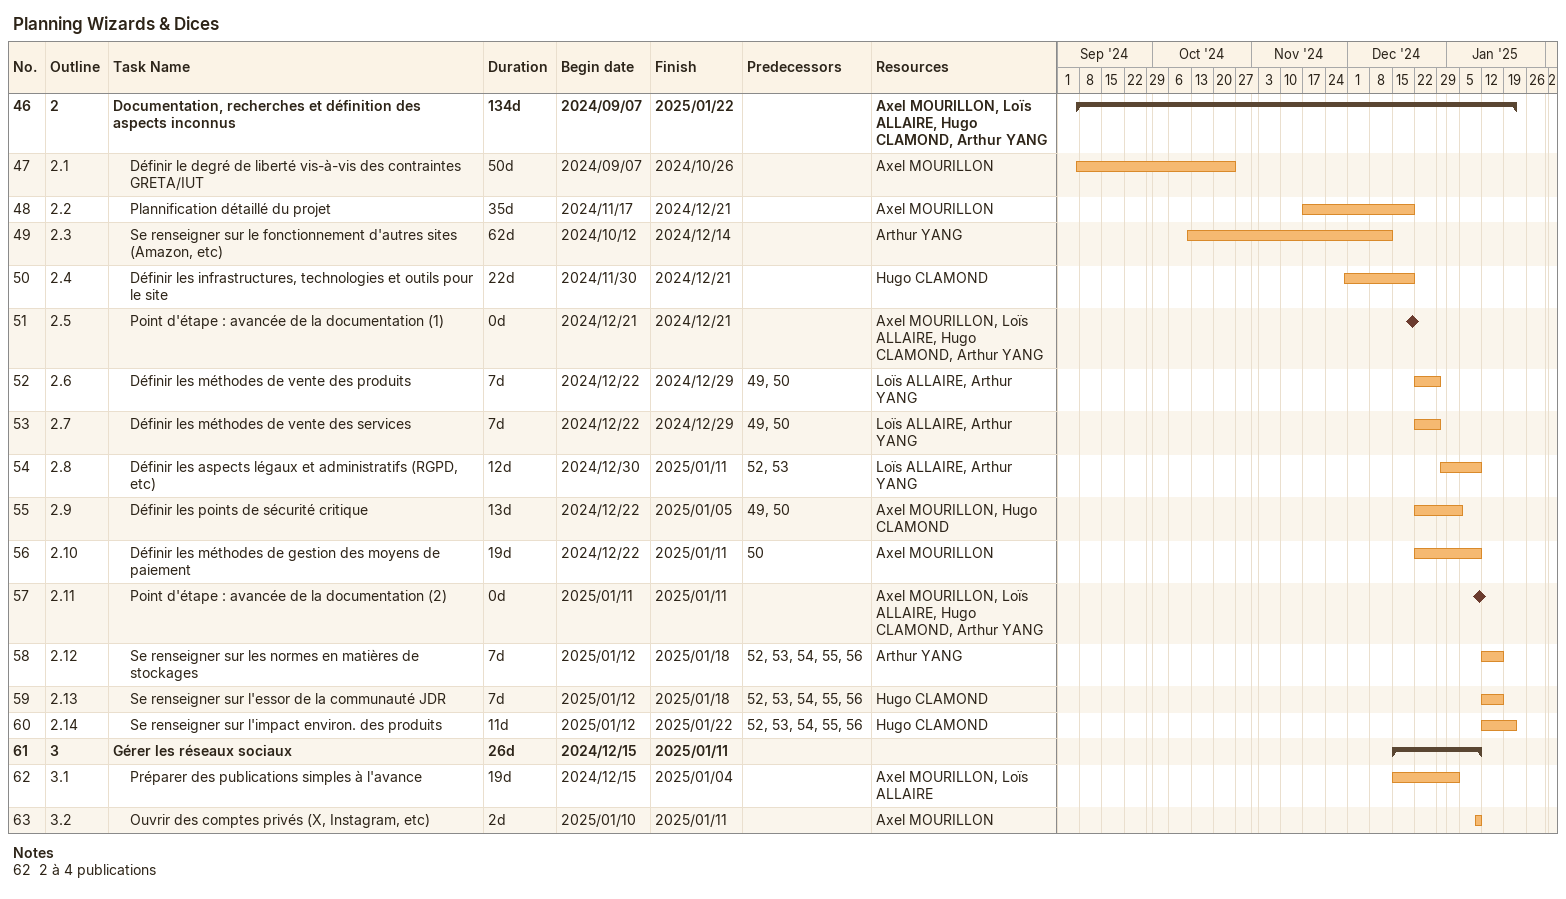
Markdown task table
Planning Wizards & Dices

| ID | WBS | Task | Duration | Start | Finish | Predecessors | Resources |
|---|---|---|---|---|---|---|---|
| 46 | 2 | **Documentation, recherches et définition des aspects inconnus** | 134d | 2024-09-07 | 2025-01-22 |  | Axel MOURILLON, Loïs ALLAIRE, Hugo CLAMOND, Arthur YANG |
| 47 | 2.1 | Définir le degré de liberté vis-à-vis des contraintes GRETA/IUT | 50d | 2024-09-07 | 2024-10-26 |  | Axel MOURILLON |
| 48 | 2.2 | Plannification détaillé du projet | 35d | 2024-11-17 | 2024-12-21 |  | Axel MOURILLON |
| 49 | 2.3 | Se renseigner sur le fonctionnement d'autres sites (Amazon, etc) | 62d | 2024-10-12 | 2024-12-14 |  | Arthur YANG |
| 50 | 2.4 | Définir les infrastructures, technologies et outils pour le site | 22d | 2024-11-30 | 2024-12-21 |  | Hugo CLAMOND |
| 51 | 2.5 | Point d'étape : avancée de la documentation (1) | 0d | 2024-12-21 | 2024-12-21 |  | Axel MOURILLON, Loïs ALLAIRE, Hugo CLAMOND, Arthur YANG |
| 52 | 2.6 | Définir les méthodes de vente des produits | 7d | 2024-12-22 | 2024-12-29 | 49, 50 | Loïs ALLAIRE, Arthur YANG |
| 53 | 2.7 | Définir les méthodes de vente des services | 7d | 2024-12-22 | 2024-12-29 | 49, 50 | Loïs ALLAIRE, Arthur YANG |
| 54 | 2.8 | Définir les aspects légaux et administratifs (RGPD, etc) | 12d | 2024-12-30 | 2025-01-11 | 52, 53 | Loïs ALLAIRE, Arthur YANG |
| 55 | 2.9 | Définir les points de sécurité critique | 13d | 2024-12-22 | 2025-01-05 | 49, 50 | Axel MOURILLON, Hugo CLAMOND |
| 56 | 2.10 | Définir les méthodes de gestion des moyens de paiement | 19d | 2024-12-22 | 2025-01-11 | 50 | Axel MOURILLON |
| 57 | 2.11 | Point d'étape : avancée de la documentation (2) | 0d | 2025-01-11 | 2025-01-11 |  | Axel MOURILLON, Loïs ALLAIRE, Hugo CLAMOND, Arthur YANG |
| 58 | 2.12 | Se renseigner sur les normes en matières de stockages | 7d | 2025-01-12 | 2025-01-18 | 52, 53, 54, 55, 56 | Arthur YANG |
| 59 | 2.13 | Se renseigner sur l'essor de la communauté JDR | 7d | 2025-01-12 | 2025-01-18 | 52, 53, 54, 55, 56 | Hugo CLAMOND |
| 60 | 2.14 | Se renseigner sur l'impact environ. des produits | 11d | 2025-01-12 | 2025-01-22 | 52, 53, 54, 55, 56 | Hugo CLAMOND |
| 61 | 3 | **Gérer les réseaux sociaux** | 26d | 2024-12-15 | 2025-01-11 |  |  |
| 62 | 3.1 | Préparer des publications simples à l'avance | 19d | 2024-12-15 | 2025-01-04 |  | Axel MOURILLON, Loïs ALLAIRE |
| 63 | 3.2 | Ouvrir des comptes privés (X, Instagram, etc) | 2d | 2025-01-10 | 2025-01-11 |  | Axel MOURILLON |

Notes
- 62: 2 à 4 publications
